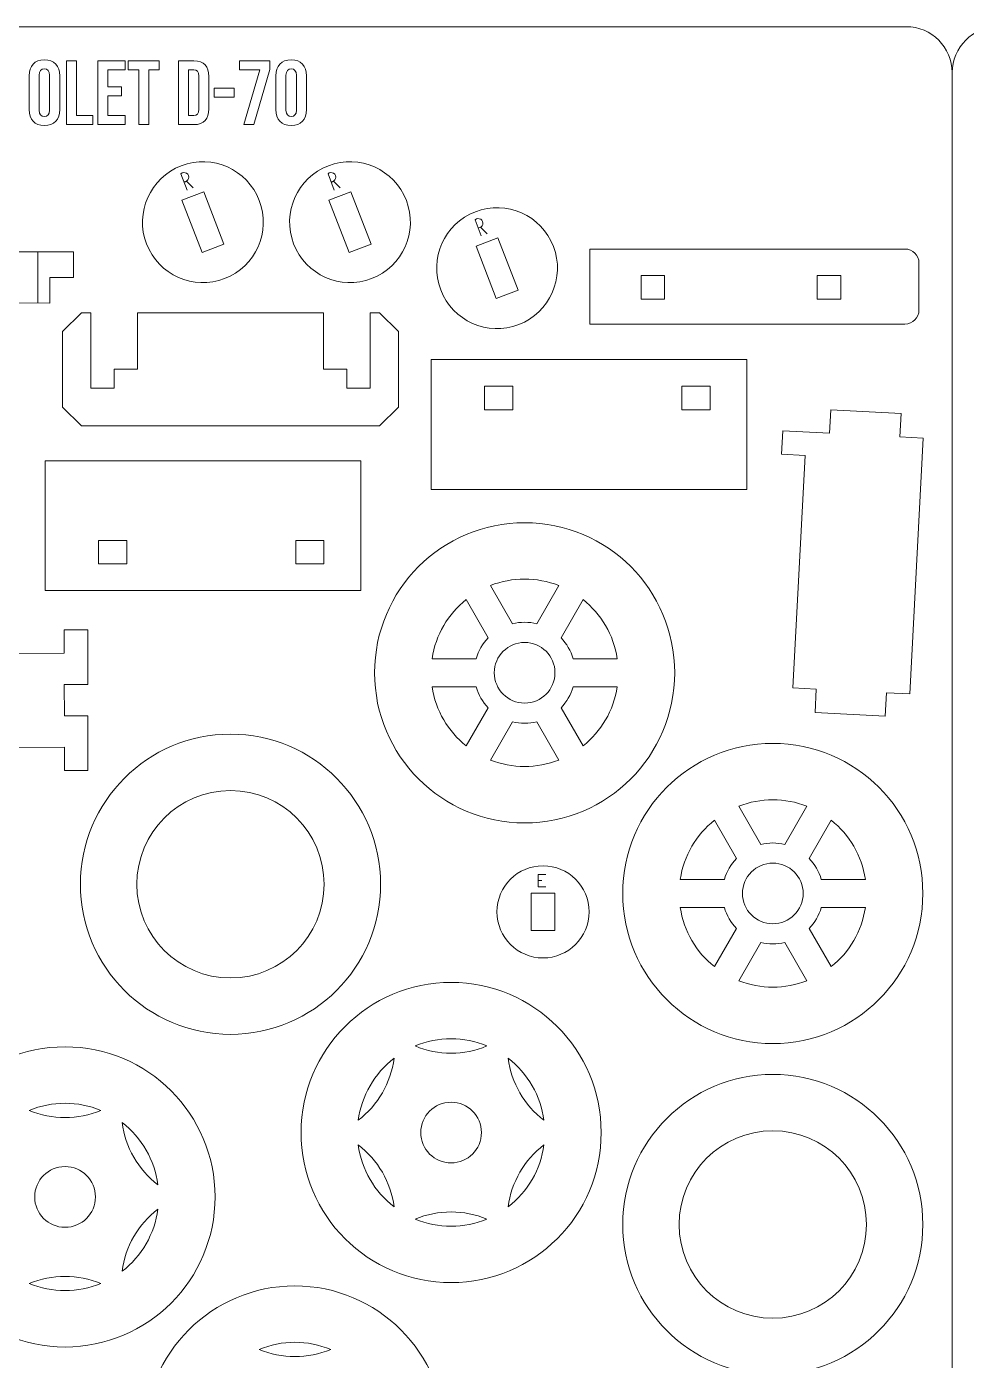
# Model space of a CAD drawing. Header units: centimetres. Extents: x -27.7 to 62.5, y 17.3 to 46.3.
# Drawn here: x -18.77 to -8.55, y 31.8 to 46.3 of the extents above; entities that cross this region are included whole.
import ezdxf

# ---------------------------------------------------------------- set-up
doc = ezdxf.new("R2010")
doc.units = ezdxf.units.CM
doc.header["$MEASUREMENT"] = 0
doc.layers.add('Camada 1', color=7, linetype='Continuous')

msp = doc.modelspace()

# ---------------------------------------------------------------- linework, layer by layer
at = {"layer": 'Camada 1', "color": 6, "lineweight": 20}
for points in [[(-27.20292, 46.30494), (-27.20292, 46.30494), (-9.20292, 46.30494), (-9.20292, 46.30494), (-9.20292, 46.30494), (-8.92792, 46.30494), (-8.70292, 46.07994), (-8.70292, 45.80494), (-8.70292, 45.80494), (-8.70292, 45.80494), (-8.70292, 17.80494), (-8.70292, 17.80494), (-8.70292, 17.80494), (-8.70292, 17.52994), (-8.92792, 17.30494), (-9.20292, 17.30494), (-9.20292, 17.30494), (-9.20292, 17.30494), (-27.20292, 17.30494), (-27.20292, 17.30494), (-27.20292, 17.30494), (-27.47792, 17.30494), (-27.70292, 17.52994), (-27.70292, 17.80494), (-27.70292, 17.80494), (-27.70292, 17.80494), (-27.70292, 45.80494), (-27.70292, 45.80494), (-27.70292, 45.80494), (-27.70292, 46.07994), (-27.47792, 46.30494), (-27.20292, 46.30494)], [(-8.20292, 46.30494), (-8.20292, 46.30494), (9.79708, 46.30494), (9.79708, 46.30494), (9.79708, 46.30494), (10.07208, 46.30494), (10.29708, 46.07994), (10.29708, 45.80494), (10.29708, 45.80494), (10.29708, 45.80494), (10.29708, 17.80494), (10.29708, 17.80494), (10.29708, 17.80494), (10.29708, 17.52994), (10.07208, 17.30494), (9.79708, 17.30494), (9.79708, 17.30494), (9.79708, 17.30494), (-8.20292, 17.30494), (-8.20292, 17.30494), (-8.20292, 17.30494), (-8.47792, 17.30494), (-8.70292, 17.52994), (-8.70292, 17.80494), (-8.70292, 17.80494), (-8.70292, 17.80494), (-8.70292, 45.80494), (-8.70292, 45.80494), (-8.70292, 45.80494), (-8.70292, 46.07994), (-8.47792, 46.30494), (-8.20292, 46.30494)]]:
    msp.add_open_spline(points, degree=3, knots=[0, 0, 0, 0, 0.11111111, 0.11111111, 0.11111111, 0.11111111, 0.22222222, 0.22222222, 0.22222222, 0.22222222, 0.33333333, 0.33333333, 0.33333333, 0.33333333, 0.44444444, 0.44444444, 0.44444444, 0.44444444, 0.55555556, 0.55555556, 0.55555556, 0.55555556, 0.66666667, 0.66666667, 0.66666667, 0.66666667, 0.77777778, 0.77777778, 0.77777778, 0.77777778, 1, 1, 1, 1], dxfattribs=at)
at = {"layer": 'Camada 1', "color": 5, "lineweight": 9}
for points, knots in [([(-18.57826, 45.23003), (-18.47116, 45.23003), (-18.41266, 45.2935), (-18.41266, 45.40456), (-18.41266, 45.40456), (-18.41266, 45.40456), (-18.41266, 45.76948), (-18.41266, 45.76948), (-18.41266, 45.76948), (-18.41266, 45.88054), (-18.47116, 45.944), (-18.57826, 45.944), (-18.57826, 45.944), (-18.68535, 45.944), (-18.74386, 45.88054), (-18.74386, 45.76948), (-18.74386, 45.76948), (-18.74386, 45.76948), (-18.74386, 45.40456), (-18.74386, 45.40456), (-18.74386, 45.40456), (-18.74386, 45.2935), (-18.68535, 45.23003), (-18.57826, 45.23003)], [0, 0, 0, 0, 0.14285714, 0.14285714, 0.14285714, 0.14285714, 0.28571429, 0.28571429, 0.28571429, 0.28571429, 0.42857143, 0.42857143, 0.42857143, 0.42857143, 0.57142857, 0.57142857, 0.57142857, 0.57142857, 0.71428571, 0.71428571, 0.71428571, 0.71428571, 1, 1, 1, 1]), ([(-18.57826, 45.3292), (-18.61296, 45.3292), (-18.63478, 45.34804), (-18.63478, 45.39762), (-18.63478, 45.39762), (-18.63478, 45.39762), (-18.63478, 45.77642), (-18.63478, 45.77642), (-18.63478, 45.77642), (-18.63478, 45.826), (-18.61296, 45.84484), (-18.57826, 45.84484), (-18.57826, 45.84484), (-18.54355, 45.84484), (-18.52173, 45.826), (-18.52173, 45.77642), (-18.52173, 45.77642), (-18.52173, 45.77642), (-18.52173, 45.39762), (-18.52173, 45.39762), (-18.52173, 45.39762), (-18.52173, 45.34804), (-18.54355, 45.3292), (-18.57826, 45.3292)], [0, 0, 0, 0, 0.14285714, 0.14285714, 0.14285714, 0.14285714, 0.28571429, 0.28571429, 0.28571429, 0.28571429, 0.42857143, 0.42857143, 0.42857143, 0.42857143, 0.57142857, 0.57142857, 0.57142857, 0.57142857, 0.71428571, 0.71428571, 0.71428571, 0.71428571, 1, 1, 1, 1]), ([(-18.33927, 45.23995), (-18.33927, 45.23995), (-18.05071, 45.23995), (-18.05071, 45.23995), (-18.05071, 45.23995), (-18.05071, 45.23995), (-18.05071, 45.33911), (-18.05071, 45.33911), (-18.05071, 45.33911), (-18.05071, 45.33911), (-18.2302, 45.33911), (-18.2302, 45.33911), (-18.2302, 45.33911), (-18.2302, 45.33911), (-18.2302, 45.93408), (-18.2302, 45.93408), (-18.2302, 45.93408), (-18.2302, 45.93408), (-18.33927, 45.93408), (-18.33927, 45.93408), (-18.33927, 45.93408), (-18.33927, 45.93408), (-18.33927, 45.23995), (-18.33927, 45.23995)], [0, 0, 0, 0, 0.14285714, 0.14285714, 0.14285714, 0.14285714, 0.28571429, 0.28571429, 0.28571429, 0.28571429, 0.42857143, 0.42857143, 0.42857143, 0.42857143, 0.57142857, 0.57142857, 0.57142857, 0.57142857, 0.71428571, 0.71428571, 0.71428571, 0.71428571, 1, 1, 1, 1]), ([(-17.99815, 45.23995), (-17.99815, 45.23995), (-17.70067, 45.23995), (-17.70067, 45.23995), (-17.70067, 45.23995), (-17.70067, 45.23995), (-17.70067, 45.33911), (-17.70067, 45.33911), (-17.70067, 45.33911), (-17.70067, 45.33911), (-17.88908, 45.33911), (-17.88908, 45.33911), (-17.88908, 45.33911), (-17.88908, 45.33911), (-17.88908, 45.55231), (-17.88908, 45.55231), (-17.88908, 45.55231), (-17.88908, 45.55231), (-17.73934, 45.55231), (-17.73934, 45.55231), (-17.73934, 45.55231), (-17.73934, 45.55231), (-17.73934, 45.65147), (-17.73934, 45.65147), (-17.73934, 45.65147), (-17.73934, 45.65147), (-17.88908, 45.65147), (-17.88908, 45.65147), (-17.88908, 45.65147), (-17.88908, 45.65147), (-17.88908, 45.83492), (-17.88908, 45.83492), (-17.88908, 45.83492), (-17.88908, 45.83492), (-17.70067, 45.83492), (-17.70067, 45.83492), (-17.70067, 45.83492), (-17.70067, 45.83492), (-17.70067, 45.93408), (-17.70067, 45.93408), (-17.70067, 45.93408), (-17.70067, 45.93408), (-17.99815, 45.93408), (-17.99815, 45.93408), (-17.99815, 45.93408), (-17.99815, 45.93408), (-17.99815, 45.23995), (-17.99815, 45.23995)], [0, 0, 0, 0, 0.07692308, 0.07692308, 0.07692308, 0.07692308, 0.15384615, 0.15384615, 0.15384615, 0.15384615, 0.23076923, 0.23076923, 0.23076923, 0.23076923, 0.30769231, 0.30769231, 0.30769231, 0.30769231, 0.38461538, 0.38461538, 0.38461538, 0.38461538, 0.46153846, 0.46153846, 0.46153846, 0.46153846, 0.53846154, 0.53846154, 0.53846154, 0.53846154, 0.61538462, 0.61538462, 0.61538462, 0.61538462, 0.69230769, 0.69230769, 0.69230769, 0.69230769, 0.76923077, 0.76923077, 0.76923077, 0.76923077, 0.84615385, 0.84615385, 0.84615385, 0.84615385, 1, 1, 1, 1]), ([(-17.55291, 45.23995), (-17.55291, 45.23995), (-17.44384, 45.23995), (-17.44384, 45.23995), (-17.44384, 45.23995), (-17.44384, 45.23995), (-17.44384, 45.83492), (-17.44384, 45.83492), (-17.44384, 45.83492), (-17.44384, 45.83492), (-17.3298, 45.83492), (-17.3298, 45.83492), (-17.3298, 45.83492), (-17.3298, 45.83492), (-17.3298, 45.93408), (-17.3298, 45.93408), (-17.3298, 45.93408), (-17.3298, 45.93408), (-17.66695, 45.93408), (-17.66695, 45.93408), (-17.66695, 45.93408), (-17.66695, 45.93408), (-17.66695, 45.83492), (-17.66695, 45.83492), (-17.66695, 45.83492), (-17.66695, 45.83492), (-17.55291, 45.83492), (-17.55291, 45.83492), (-17.55291, 45.83492), (-17.55291, 45.83492), (-17.55291, 45.23995), (-17.55291, 45.23995)], [0, 0, 0, 0, 0.11111111, 0.11111111, 0.11111111, 0.11111111, 0.22222222, 0.22222222, 0.22222222, 0.22222222, 0.33333333, 0.33333333, 0.33333333, 0.33333333, 0.44444444, 0.44444444, 0.44444444, 0.44444444, 0.55555556, 0.55555556, 0.55555556, 0.55555556, 0.66666667, 0.66666667, 0.66666667, 0.66666667, 0.77777778, 0.77777778, 0.77777778, 0.77777778, 1, 1, 1, 1]), ([(-17.11858, 45.23995), (-17.11858, 45.23995), (-16.95199, 45.23995), (-16.95199, 45.23995), (-16.95199, 45.23995), (-16.84291, 45.23995), (-16.78937, 45.30044), (-16.78937, 45.4115), (-16.78937, 45.4115), (-16.78937, 45.4115), (-16.78937, 45.76253), (-16.78937, 45.76253), (-16.78937, 45.76253), (-16.78937, 45.8736), (-16.84291, 45.93408), (-16.95199, 45.93408), (-16.95199, 45.93408), (-16.95199, 45.93408), (-17.11858, 45.93408), (-17.11858, 45.93408), (-17.11858, 45.93408), (-17.11858, 45.93408), (-17.11858, 45.23995), (-17.11858, 45.23995)], [0, 0, 0, 0, 0.14285714, 0.14285714, 0.14285714, 0.14285714, 0.28571429, 0.28571429, 0.28571429, 0.28571429, 0.42857143, 0.42857143, 0.42857143, 0.42857143, 0.57142857, 0.57142857, 0.57142857, 0.57142857, 0.71428571, 0.71428571, 0.71428571, 0.71428571, 1, 1, 1, 1]), ([(-17.00951, 45.33911), (-17.00951, 45.33911), (-17.00951, 45.83492), (-17.00951, 45.83492), (-17.00951, 45.83492), (-17.00951, 45.83492), (-16.95397, 45.83492), (-16.95397, 45.83492), (-16.95397, 45.83492), (-16.91927, 45.83492), (-16.89844, 45.81707), (-16.89844, 45.76749), (-16.89844, 45.76749), (-16.89844, 45.76749), (-16.89844, 45.40654), (-16.89844, 45.40654), (-16.89844, 45.40654), (-16.89844, 45.35696), (-16.91927, 45.33911), (-16.95397, 45.33911), (-16.95397, 45.33911), (-16.95397, 45.33911), (-17.00951, 45.33911), (-17.00951, 45.33911)], [0, 0, 0, 0, 0.14285714, 0.14285714, 0.14285714, 0.14285714, 0.28571429, 0.28571429, 0.28571429, 0.28571429, 0.42857143, 0.42857143, 0.42857143, 0.42857143, 0.57142857, 0.57142857, 0.57142857, 0.57142857, 0.71428571, 0.71428571, 0.71428571, 0.71428571, 1, 1, 1, 1]), ([(-16.40957, 45.23995), (-16.40957, 45.23995), (-16.29851, 45.23995), (-16.29851, 45.23995), (-16.29851, 45.23995), (-16.29851, 45.23995), (-16.12795, 45.83889), (-16.12795, 45.83889), (-16.12795, 45.83889), (-16.12795, 45.83889), (-16.12795, 45.93408), (-16.12795, 45.93408), (-16.12795, 45.93408), (-16.12795, 45.93408), (-16.45518, 45.93408), (-16.45518, 45.93408), (-16.45518, 45.93408), (-16.45518, 45.93408), (-16.45518, 45.83492), (-16.45518, 45.83492), (-16.45518, 45.83492), (-16.45518, 45.83492), (-16.23505, 45.83492), (-16.23505, 45.83492), (-16.23505, 45.83492), (-16.23505, 45.83492), (-16.40957, 45.23995), (-16.40957, 45.23995)], [0, 0, 0, 0, 0.125, 0.125, 0.125, 0.125, 0.25, 0.25, 0.25, 0.25, 0.375, 0.375, 0.375, 0.375, 0.5, 0.5, 0.5, 0.5, 0.625, 0.625, 0.625, 0.625, 0.75, 0.75, 0.75, 0.75, 1, 1, 1, 1]), ([(-15.89393, 45.23003), (-15.78683, 45.23003), (-15.72833, 45.2935), (-15.72833, 45.40456), (-15.72833, 45.40456), (-15.72833, 45.40456), (-15.72833, 45.76948), (-15.72833, 45.76948), (-15.72833, 45.76948), (-15.72833, 45.88054), (-15.78683, 45.944), (-15.89393, 45.944), (-15.89393, 45.944), (-16.00102, 45.944), (-16.05953, 45.88054), (-16.05953, 45.76948), (-16.05953, 45.76948), (-16.05953, 45.76948), (-16.05953, 45.40456), (-16.05953, 45.40456), (-16.05953, 45.40456), (-16.05953, 45.2935), (-16.00102, 45.23003), (-15.89393, 45.23003)], [0, 0, 0, 0, 0.14285714, 0.14285714, 0.14285714, 0.14285714, 0.28571429, 0.28571429, 0.28571429, 0.28571429, 0.42857143, 0.42857143, 0.42857143, 0.42857143, 0.57142857, 0.57142857, 0.57142857, 0.57142857, 0.71428571, 0.71428571, 0.71428571, 0.71428571, 1, 1, 1, 1]), ([(-15.89393, 45.3292), (-15.92863, 45.3292), (-15.95045, 45.34804), (-15.95045, 45.39762), (-15.95045, 45.39762), (-15.95045, 45.39762), (-15.95045, 45.77642), (-15.95045, 45.77642), (-15.95045, 45.77642), (-15.95045, 45.826), (-15.92863, 45.84484), (-15.89393, 45.84484), (-15.89393, 45.84484), (-15.85922, 45.84484), (-15.8374, 45.826), (-15.8374, 45.77642), (-15.8374, 45.77642), (-15.8374, 45.77642), (-15.8374, 45.39762), (-15.8374, 45.39762), (-15.8374, 45.39762), (-15.8374, 45.34804), (-15.85922, 45.3292), (-15.89393, 45.3292)], [0, 0, 0, 0, 0.14285714, 0.14285714, 0.14285714, 0.14285714, 0.28571429, 0.28571429, 0.28571429, 0.28571429, 0.42857143, 0.42857143, 0.42857143, 0.42857143, 0.57142857, 0.57142857, 0.57142857, 0.57142857, 0.71428571, 0.71428571, 0.71428571, 0.71428571, 1, 1, 1, 1]), ([(-16.73185, 45.53744), (-16.73185, 45.53744), (-16.51369, 45.53744), (-16.51369, 45.53744), (-16.51369, 45.53744), (-16.51369, 45.53744), (-16.51369, 45.6366), (-16.51369, 45.6366), (-16.51369, 45.6366), (-16.51369, 45.6366), (-16.73185, 45.6366), (-16.73185, 45.6366), (-16.73185, 45.6366), (-16.73185, 45.6366), (-16.73185, 45.53744), (-16.73185, 45.53744)], [0, 0, 0, 0, 0.2, 0.2, 0.2, 0.2, 0.4, 0.4, 0.4, 0.4, 0.6, 0.6, 0.6, 0.6, 1, 1, 1, 1]), ([(-17.02541, 44.52875), (-17.02541, 44.52875), (-17.09297, 44.70475), (-17.09297, 44.70475), (-17.09297, 44.70475), (-17.07622, 44.72001), (-17.05138, 44.72228), (-17.03215, 44.71033), (-17.03215, 44.71033), (-17.01293, 44.69835), (-17.00398, 44.67506), (-17.01026, 44.6533), (-17.01026, 44.6533), (-17.01655, 44.63154), (-17.03653, 44.61661), (-17.05919, 44.61675)], [0, 0, 0, 0, 0.2, 0.2, 0.2, 0.2, 0.4, 0.4, 0.4, 0.4, 0.6, 0.6, 0.6, 0.6, 1, 1, 1, 1]), ([(-15.4254, 44.52874), (-15.4254, 44.52874), (-15.49296, 44.70474), (-15.49296, 44.70474), (-15.49296, 44.70474), (-15.47622, 44.72), (-15.45138, 44.72227), (-15.43215, 44.71032), (-15.43215, 44.71032), (-15.41292, 44.69834), (-15.40398, 44.67505), (-15.41025, 44.6533), (-15.41025, 44.6533), (-15.41655, 44.63153), (-15.43653, 44.6166), (-15.45919, 44.61674)], [0, 0, 0, 0, 0.2, 0.2, 0.2, 0.2, 0.4, 0.4, 0.4, 0.4, 0.6, 0.6, 0.6, 0.6, 1, 1, 1, 1]), ([(-13.82541, 44.02875), (-13.82541, 44.02875), (-13.89297, 44.20475), (-13.89297, 44.20475), (-13.89297, 44.20475), (-13.87622, 44.22001), (-13.85138, 44.22228), (-13.83215, 44.21033), (-13.83215, 44.21033), (-13.81293, 44.19835), (-13.80398, 44.17506), (-13.81026, 44.1533), (-13.81026, 44.1533), (-13.81655, 44.13154), (-13.83653, 44.11661), (-13.85919, 44.11675)], [0, 0, 0, 0, 0.2, 0.2, 0.2, 0.2, 0.4, 0.4, 0.4, 0.4, 0.6, 0.6, 0.6, 0.6, 1, 1, 1, 1]), ([(-13.12401, 36.95122), (-13.12401, 36.95122), (-13.20669, 36.95122), (-13.20669, 36.95122), (-13.20669, 36.95122), (-13.20669, 36.95122), (-13.20669, 37.08517), (-13.20669, 37.08517), (-13.20669, 37.08517), (-13.20669, 37.08517), (-13.12401, 37.08517), (-13.12401, 37.08517)], [0, 0, 0, 0, 0.25, 0.25, 0.25, 0.25, 0.5, 0.5, 0.5, 0.5, 1, 1, 1, 1])]:
    msp.add_open_spline(points, degree=3, knots=knots, dxfattribs=at)
at = {"layer": 'Camada 1', "color": 250, "lineweight": 9}
for points, knots in [([(-17.08962, 44.79229), (-16.75089, 44.92231), (-16.37089, 44.75313), (-16.24087, 44.41441), (-16.24087, 44.41441), (-16.11083, 44.07569), (-16.28001, 43.69569), (-16.61873, 43.56567), (-16.61873, 43.56567), (-16.95745, 43.43563), (-17.33746, 43.60481), (-17.46749, 43.94354), (-17.46749, 43.94354), (-17.59751, 44.28225), (-17.42833, 44.66226), (-17.08962, 44.79229)], [0, 0, 0, 0, 0.2, 0.2, 0.2, 0.2, 0.4, 0.4, 0.4, 0.4, 0.6, 0.6, 0.6, 0.6, 1, 1, 1, 1]), ([(-15.48962, 44.79228), (-15.15089, 44.9223), (-14.77088, 44.75312), (-14.64086, 44.4144), (-14.64086, 44.4144), (-14.51083, 44.07568), (-14.68001, 43.69568), (-15.01873, 43.56566), (-15.01873, 43.56566), (-15.35745, 43.43562), (-15.73746, 43.6048), (-15.86748, 43.94353), (-15.86748, 43.94353), (-15.99751, 44.28224), (-15.82833, 44.66225), (-15.48962, 44.79228)], [0, 0, 0, 0, 0.2, 0.2, 0.2, 0.2, 0.4, 0.4, 0.4, 0.4, 0.6, 0.6, 0.6, 0.6, 1, 1, 1, 1]), ([(-13.88962, 44.29229), (-13.55089, 44.42231), (-13.17089, 44.25313), (-13.04087, 43.91441), (-13.04087, 43.91441), (-12.91083, 43.57569), (-13.08001, 43.19569), (-13.41873, 43.06567), (-13.41873, 43.06567), (-13.75745, 42.93563), (-14.13746, 43.10481), (-14.26749, 43.44354), (-14.26749, 43.44354), (-14.39751, 43.78225), (-14.22833, 44.16226), (-13.88962, 44.29229)], [0, 0, 0, 0, 0.2, 0.2, 0.2, 0.2, 0.4, 0.4, 0.4, 0.4, 0.6, 0.6, 0.6, 0.6, 1, 1, 1, 1]), ([(-12.64422, 43.07094), (-12.64422, 43.07094), (-9.21714, 43.07094), (-9.21714, 43.07094), (-9.21714, 43.07094), (-9.13297, 43.07094), (-9.06412, 43.13979), (-9.06412, 43.22395), (-9.06412, 43.22395), (-9.06412, 43.22395), (-9.06412, 43.73399), (-9.06412, 43.73399), (-9.06412, 43.73399), (-9.06412, 43.81815), (-9.13297, 43.887), (-9.21714, 43.887), (-9.21714, 43.887), (-9.21714, 43.887), (-12.64422, 43.887), (-12.64422, 43.887), (-12.64422, 43.887), (-12.64422, 43.887), (-12.64422, 43.07094), (-12.64422, 43.07094)], [0, 0, 0, 0, 0.14285714, 0.14285714, 0.14285714, 0.14285714, 0.28571429, 0.28571429, 0.28571429, 0.28571429, 0.42857143, 0.42857143, 0.42857143, 0.42857143, 0.57142857, 0.57142857, 0.57142857, 0.57142857, 0.71428571, 0.71428571, 0.71428571, 0.71428571, 1, 1, 1, 1]), ([(-13.15417, 37.18017), (-12.87736, 37.18017), (-12.65297, 36.95578), (-12.65297, 36.67898), (-12.65297, 36.67898), (-12.65297, 36.40217), (-12.87736, 36.17778), (-13.15417, 36.17778), (-13.15417, 36.17778), (-13.43098, 36.17778), (-13.65537, 36.40217), (-13.65537, 36.67898), (-13.65537, 36.67898), (-13.65537, 36.95578), (-13.43098, 37.18017), (-13.15417, 37.18017)], [0, 0, 0, 0, 0.2, 0.2, 0.2, 0.2, 0.4, 0.4, 0.4, 0.4, 0.6, 0.6, 0.6, 0.6, 1, 1, 1, 1])]:
    msp.add_open_spline(points, degree=3, knots=knots, dxfattribs=at)
at = {"layer": 'Camada 1', "color": 5, "lineweight": 9}
for points in [[(-16.96096, 44.55349), (-16.96096, 44.55349), (-17.03358, 44.62352), (-17.03358, 44.62352)], [(-15.36096, 44.55348), (-15.36096, 44.55348), (-15.43358, 44.62351), (-15.43358, 44.62351)], [(-13.76096, 44.05349), (-13.76096, 44.05349), (-13.83358, 44.12352), (-13.83358, 44.12352)], [(-18.64994, 43.30018), (-18.64994, 43.30018), (-18.64994, 43.85821), (-18.64994, 43.85821)], [(-13.20669, 37.01819), (-13.20669, 37.01819), (-13.16535, 37.01819), (-13.16535, 37.01819)]]:
    msp.add_open_spline(points, degree=3, dxfattribs=at)
at = {"layer": 'Camada 1', "color": 114, "lineweight": 9}
for points, knots in [([(-17.08283, 44.41892), (-17.08283, 44.41892), (-16.84481, 44.51029), (-16.84481, 44.51029), (-16.84481, 44.51029), (-16.84481, 44.51029), (-16.62551, 43.93904), (-16.62551, 43.93904), (-16.62551, 43.93904), (-16.62551, 43.93904), (-16.86354, 43.84766), (-16.86354, 43.84766), (-16.86354, 43.84766), (-16.86354, 43.84766), (-17.08283, 44.41892), (-17.08283, 44.41892)], [0, 0, 0, 0, 0.2, 0.2, 0.2, 0.2, 0.4, 0.4, 0.4, 0.4, 0.6, 0.6, 0.6, 0.6, 1, 1, 1, 1]), ([(-15.48283, 44.41891), (-15.48283, 44.41891), (-15.24481, 44.51028), (-15.24481, 44.51028), (-15.24481, 44.51028), (-15.24481, 44.51028), (-15.02551, 43.93903), (-15.02551, 43.93903), (-15.02551, 43.93903), (-15.02551, 43.93903), (-15.26353, 43.84765), (-15.26353, 43.84765), (-15.26353, 43.84765), (-15.26353, 43.84765), (-15.48283, 44.41891), (-15.48283, 44.41891)], [0, 0, 0, 0, 0.2, 0.2, 0.2, 0.2, 0.4, 0.4, 0.4, 0.4, 0.6, 0.6, 0.6, 0.6, 1, 1, 1, 1]), ([(-13.88283, 43.91892), (-13.88283, 43.91892), (-13.64481, 44.01029), (-13.64481, 44.01029), (-13.64481, 44.01029), (-13.64481, 44.01029), (-13.42551, 43.43904), (-13.42551, 43.43904), (-13.42551, 43.43904), (-13.42551, 43.43904), (-13.66354, 43.34766), (-13.66354, 43.34766), (-13.66354, 43.34766), (-13.66354, 43.34766), (-13.88283, 43.91892), (-13.88283, 43.91892)], [0, 0, 0, 0, 0.2, 0.2, 0.2, 0.2, 0.4, 0.4, 0.4, 0.4, 0.6, 0.6, 0.6, 0.6, 1, 1, 1, 1]), ([(-13.35417, 39.82783), (-13.30899, 39.82783), (-13.26511, 39.82232), (-13.2231, 39.81204), (-13.2231, 39.81204), (-13.2231, 39.81204), (-12.98293, 40.22803), (-12.98293, 40.22803), (-12.98293, 40.22803), (-13.22067, 40.3211), (-13.48768, 40.32114), (-13.72541, 40.22803), (-13.72541, 40.22803), (-13.72541, 40.22803), (-13.48524, 39.81204), (-13.48524, 39.81204), (-13.48524, 39.81204), (-13.44323, 39.82232), (-13.39935, 39.82783), (-13.35417, 39.82783)], [0, 0, 0, 0, 0.16666667, 0.16666667, 0.16666667, 0.16666667, 0.33333333, 0.33333333, 0.33333333, 0.33333333, 0.5, 0.5, 0.5, 0.5, 0.66666667, 0.66666667, 0.66666667, 0.66666667, 1, 1, 1, 1]), ([(-13.88137, 39.43201), (-13.85638, 39.51831), (-13.81078, 39.59584), (-13.75023, 39.65893), (-13.75023, 39.65893), (-13.75023, 39.65893), (-13.9903, 40.07476), (-13.9903, 40.07476), (-13.9903, 40.07476), (-14.18587, 39.91821), (-14.32252, 39.69112), (-14.36155, 39.43201), (-14.36155, 39.43201), (-14.36155, 39.43201), (-13.88137, 39.43201), (-13.88137, 39.43201)], [0, 0, 0, 0, 0.2, 0.2, 0.2, 0.2, 0.4, 0.4, 0.4, 0.4, 0.6, 0.6, 0.6, 0.6, 1, 1, 1, 1]), ([(-12.95811, 39.65893), (-12.89756, 39.59585), (-12.85196, 39.51831), (-12.82696, 39.43201), (-12.82696, 39.43201), (-12.82696, 39.43201), (-12.34677, 39.43201), (-12.34677, 39.43201), (-12.34677, 39.43201), (-12.38581, 39.69112), (-12.52245, 39.91824), (-12.71803, 40.07476), (-12.71803, 40.07476), (-12.71803, 40.07476), (-12.95811, 39.65893), (-12.95811, 39.65893)], [0, 0, 0, 0, 0.2, 0.2, 0.2, 0.2, 0.4, 0.4, 0.4, 0.4, 0.6, 0.6, 0.6, 0.6, 1, 1, 1, 1]), ([(-13.35417, 39.60911), (-13.17184, 39.60911), (-13.02404, 39.46131), (-13.02404, 39.27898), (-13.02404, 39.27898), (-13.02404, 39.09665), (-13.17184, 38.94886), (-13.35417, 38.94886), (-13.35417, 38.94886), (-13.5365, 38.94886), (-13.6843, 39.09665), (-13.6843, 39.27898), (-13.6843, 39.27898), (-13.6843, 39.46131), (-13.5365, 39.60911), (-13.35417, 39.60911)], [0, 0, 0, 0, 0.2, 0.2, 0.2, 0.2, 0.4, 0.4, 0.4, 0.4, 0.6, 0.6, 0.6, 0.6, 1, 1, 1, 1]), ([(-13.75023, 38.89903), (-13.81078, 38.96213), (-13.85638, 39.03966), (-13.88137, 39.12596), (-13.88137, 39.12596), (-13.88137, 39.12596), (-14.36155, 39.12596), (-14.36155, 39.12596), (-14.36155, 39.12596), (-14.32251, 38.86686), (-14.18588, 38.63974), (-13.9903, 38.48321), (-13.9903, 38.48321), (-13.9903, 38.48321), (-13.75023, 38.89903), (-13.75023, 38.89903)], [0, 0, 0, 0, 0.2, 0.2, 0.2, 0.2, 0.4, 0.4, 0.4, 0.4, 0.6, 0.6, 0.6, 0.6, 1, 1, 1, 1]), ([(-12.82696, 39.12596), (-12.85196, 39.03966), (-12.89757, 38.96213), (-12.95811, 38.89903), (-12.95811, 38.89903), (-12.95811, 38.89903), (-12.71803, 38.48319), (-12.71803, 38.48319), (-12.71803, 38.48319), (-12.52245, 38.63974), (-12.3858, 38.86685), (-12.34677, 39.12596), (-12.34677, 39.12596), (-12.34677, 39.12596), (-12.82696, 39.12596), (-12.82696, 39.12596)], [0, 0, 0, 0, 0.2, 0.2, 0.2, 0.2, 0.4, 0.4, 0.4, 0.4, 0.6, 0.6, 0.6, 0.6, 1, 1, 1, 1]), ([(-13.2231, 38.74592), (-13.30908, 38.72487), (-13.39926, 38.72487), (-13.48524, 38.74592), (-13.48524, 38.74592), (-13.48524, 38.74592), (-13.72541, 38.32993), (-13.72541, 38.32993), (-13.72541, 38.32993), (-13.48765, 38.23684), (-13.2207, 38.23685), (-12.98293, 38.32993), (-12.98293, 38.32993), (-12.98293, 38.32993), (-13.2231, 38.74592), (-13.2231, 38.74592)], [0, 0, 0, 0, 0.2, 0.2, 0.2, 0.2, 0.4, 0.4, 0.4, 0.4, 0.6, 0.6, 0.6, 0.6, 1, 1, 1, 1]), ([(-16.55416, 37.99782), (-15.99148, 37.99782), (-15.53533, 37.54167), (-15.53533, 36.97898), (-15.53533, 36.97898), (-15.53533, 36.41631), (-15.99148, 35.96016), (-16.55416, 35.96016), (-16.55416, 35.96016), (-17.11684, 35.96016), (-17.57299, 36.41631), (-17.57299, 36.97898), (-17.57299, 36.97898), (-17.57299, 37.54167), (-17.11684, 37.99782), (-16.55416, 37.99782)], [0, 0, 0, 0, 0.2, 0.2, 0.2, 0.2, 0.4, 0.4, 0.4, 0.4, 0.6, 0.6, 0.6, 0.6, 1, 1, 1, 1]), ([(-10.65417, 37.42783), (-10.60899, 37.42783), (-10.56511, 37.42232), (-10.5231, 37.41204), (-10.5231, 37.41204), (-10.5231, 37.41204), (-10.28293, 37.82803), (-10.28293, 37.82803), (-10.28293, 37.82803), (-10.52067, 37.9211), (-10.78768, 37.92114), (-11.02541, 37.82803), (-11.02541, 37.82803), (-11.02541, 37.82803), (-10.78524, 37.41204), (-10.78524, 37.41204), (-10.78524, 37.41204), (-10.74323, 37.42232), (-10.69935, 37.42783), (-10.65417, 37.42783)], [0, 0, 0, 0, 0.16666667, 0.16666667, 0.16666667, 0.16666667, 0.33333333, 0.33333333, 0.33333333, 0.33333333, 0.5, 0.5, 0.5, 0.5, 0.66666667, 0.66666667, 0.66666667, 0.66666667, 1, 1, 1, 1]), ([(-11.18137, 37.03201), (-11.15638, 37.11831), (-11.11078, 37.19584), (-11.05023, 37.25893), (-11.05023, 37.25893), (-11.05023, 37.25893), (-11.2903, 37.67476), (-11.2903, 37.67476), (-11.2903, 37.67476), (-11.48587, 37.51821), (-11.62252, 37.29112), (-11.66155, 37.03201), (-11.66155, 37.03201), (-11.66155, 37.03201), (-11.18137, 37.03201), (-11.18137, 37.03201)], [0, 0, 0, 0, 0.2, 0.2, 0.2, 0.2, 0.4, 0.4, 0.4, 0.4, 0.6, 0.6, 0.6, 0.6, 1, 1, 1, 1]), ([(-10.25811, 37.25893), (-10.19756, 37.19585), (-10.15196, 37.11831), (-10.12696, 37.03201), (-10.12696, 37.03201), (-10.12696, 37.03201), (-9.64677, 37.03201), (-9.64677, 37.03201), (-9.64677, 37.03201), (-9.68581, 37.29112), (-9.82245, 37.51824), (-10.01803, 37.67476), (-10.01803, 37.67476), (-10.01803, 37.67476), (-10.25811, 37.25893), (-10.25811, 37.25893)], [0, 0, 0, 0, 0.2, 0.2, 0.2, 0.2, 0.4, 0.4, 0.4, 0.4, 0.6, 0.6, 0.6, 0.6, 1, 1, 1, 1]), ([(-10.65417, 37.20911), (-10.47184, 37.20911), (-10.32404, 37.06131), (-10.32404, 36.87898), (-10.32404, 36.87898), (-10.32404, 36.69665), (-10.47184, 36.54886), (-10.65417, 36.54886), (-10.65417, 36.54886), (-10.8365, 36.54886), (-10.9843, 36.69665), (-10.9843, 36.87898), (-10.9843, 36.87898), (-10.9843, 37.06131), (-10.8365, 37.20911), (-10.65417, 37.20911)], [0, 0, 0, 0, 0.2, 0.2, 0.2, 0.2, 0.4, 0.4, 0.4, 0.4, 0.6, 0.6, 0.6, 0.6, 1, 1, 1, 1]), ([(-13.02647, 36.88349), (-13.02647, 36.88349), (-13.02647, 36.47544), (-13.02647, 36.47544), (-13.02647, 36.47544), (-13.02647, 36.47544), (-13.2815, 36.47544), (-13.2815, 36.47544), (-13.2815, 36.47544), (-13.2815, 36.47544), (-13.2815, 36.88349), (-13.2815, 36.88349), (-13.2815, 36.88349), (-13.2815, 36.88349), (-13.02647, 36.88349), (-13.02647, 36.88349)], [0, 0, 0, 0, 0.2, 0.2, 0.2, 0.2, 0.4, 0.4, 0.4, 0.4, 0.6, 0.6, 0.6, 0.6, 1, 1, 1, 1]), ([(-11.05023, 36.49903), (-11.11078, 36.56213), (-11.15638, 36.63966), (-11.18137, 36.72596), (-11.18137, 36.72596), (-11.18137, 36.72596), (-11.66155, 36.72596), (-11.66155, 36.72596), (-11.66155, 36.72596), (-11.62251, 36.46686), (-11.48588, 36.23974), (-11.2903, 36.08321), (-11.2903, 36.08321), (-11.2903, 36.08321), (-11.05023, 36.49903), (-11.05023, 36.49903)], [0, 0, 0, 0, 0.2, 0.2, 0.2, 0.2, 0.4, 0.4, 0.4, 0.4, 0.6, 0.6, 0.6, 0.6, 1, 1, 1, 1]), ([(-10.12696, 36.72596), (-10.15196, 36.63966), (-10.19757, 36.56213), (-10.25811, 36.49903), (-10.25811, 36.49903), (-10.25811, 36.49903), (-10.01803, 36.08319), (-10.01803, 36.08319), (-10.01803, 36.08319), (-9.82245, 36.23974), (-9.6858, 36.46685), (-9.64677, 36.72596), (-9.64677, 36.72596), (-9.64677, 36.72596), (-10.12696, 36.72596), (-10.12696, 36.72596)], [0, 0, 0, 0, 0.2, 0.2, 0.2, 0.2, 0.4, 0.4, 0.4, 0.4, 0.6, 0.6, 0.6, 0.6, 1, 1, 1, 1]), ([(-10.5231, 36.34592), (-10.60908, 36.32487), (-10.69926, 36.32487), (-10.78524, 36.34592), (-10.78524, 36.34592), (-10.78524, 36.34592), (-11.02541, 35.92993), (-11.02541, 35.92993), (-11.02541, 35.92993), (-10.78765, 35.83684), (-10.5207, 35.83685), (-10.28293, 35.92993), (-10.28293, 35.92993), (-10.28293, 35.92993), (-10.5231, 36.34592), (-10.5231, 36.34592)], [0, 0, 0, 0, 0.2, 0.2, 0.2, 0.2, 0.4, 0.4, 0.4, 0.4, 0.6, 0.6, 0.6, 0.6, 1, 1, 1, 1]), ([(-13.76429, 35.22025), (-14.01393, 35.32365), (-14.29443, 35.32365), (-14.54407, 35.22025), (-14.54407, 35.22025), (-14.29443, 35.11686), (-14.01393, 35.11686), (-13.76429, 35.22025)], [0, 0, 0, 0, 0.33333333, 0.33333333, 0.33333333, 0.33333333, 1, 1, 1, 1]), ([(-14.77439, 35.08727), (-14.98876, 34.92278), (-15.12902, 34.67988), (-15.16429, 34.41197), (-15.16429, 34.41197), (-14.94992, 34.57647), (-14.80967, 34.81938), (-14.77439, 35.08727)], [0, 0, 0, 0, 0.33333333, 0.33333333, 0.33333333, 0.33333333, 1, 1, 1, 1]), ([(-13.14406, 34.41196), (-13.17932, 34.67985), (-13.31957, 34.92278), (-13.53394, 35.08727), (-13.53394, 35.08727), (-13.49867, 34.81938), (-13.35842, 34.57647), (-13.14406, 34.41196)], [0, 0, 0, 0, 0.33333333, 0.33333333, 0.33333333, 0.33333333, 1, 1, 1, 1]), ([(-17.96429, 34.52025), (-18.21393, 34.62365), (-18.49443, 34.62365), (-18.74407, 34.52025), (-18.74407, 34.52025), (-18.49443, 34.41686), (-18.21393, 34.41686), (-17.96429, 34.52025)], [0, 0, 0, 0, 0.33333333, 0.33333333, 0.33333333, 0.33333333, 1, 1, 1, 1]), ([(-14.15417, 34.60911), (-14.3365, 34.60911), (-14.4843, 34.46131), (-14.4843, 34.27897), (-14.4843, 34.27897), (-14.4843, 34.09665), (-14.3365, 33.94885), (-14.15417, 33.94885), (-14.15417, 33.94885), (-13.97184, 33.94885), (-13.82404, 34.09665), (-13.82404, 34.27897), (-13.82404, 34.27897), (-13.82404, 34.46131), (-13.97184, 34.60911), (-14.15417, 34.60911)], [0, 0, 0, 0, 0.2, 0.2, 0.2, 0.2, 0.4, 0.4, 0.4, 0.4, 0.6, 0.6, 0.6, 0.6, 1, 1, 1, 1]), ([(-17.34406, 33.71196), (-17.37932, 33.97985), (-17.51957, 34.22278), (-17.73394, 34.38727), (-17.73394, 34.38727), (-17.69867, 34.11938), (-17.55842, 33.87647), (-17.34406, 33.71196)], [0, 0, 0, 0, 0.33333333, 0.33333333, 0.33333333, 0.33333333, 1, 1, 1, 1]), ([(-10.65416, 34.29782), (-10.09148, 34.29782), (-9.63533, 33.84167), (-9.63533, 33.27898), (-9.63533, 33.27898), (-9.63533, 32.71631), (-10.09148, 32.26016), (-10.65416, 32.26016), (-10.65416, 32.26016), (-11.21684, 32.26016), (-11.67299, 32.71631), (-11.67299, 33.27898), (-11.67299, 33.27898), (-11.67299, 33.84167), (-11.21684, 34.29782), (-10.65416, 34.29782)], [0, 0, 0, 0, 0.2, 0.2, 0.2, 0.2, 0.4, 0.4, 0.4, 0.4, 0.6, 0.6, 0.6, 0.6, 1, 1, 1, 1]), ([(-15.16428, 34.14599), (-15.12902, 33.8781), (-14.98878, 33.63517), (-14.77441, 33.47069), (-14.77441, 33.47069), (-14.80968, 33.73857), (-14.94993, 33.9815), (-15.16428, 34.14599)], [0, 0, 0, 0, 0.33333333, 0.33333333, 0.33333333, 0.33333333, 1, 1, 1, 1]), ([(-13.53395, 33.47069), (-13.31957, 33.63517), (-13.17932, 33.87809), (-13.14405, 34.14598), (-13.14405, 34.14598), (-13.35841, 33.9815), (-13.49866, 33.73857), (-13.53395, 33.47069)], [0, 0, 0, 0, 0.33333333, 0.33333333, 0.33333333, 0.33333333, 1, 1, 1, 1]), ([(-18.35417, 33.90911), (-18.5365, 33.90911), (-18.6843, 33.76131), (-18.6843, 33.57897), (-18.6843, 33.57897), (-18.6843, 33.39665), (-18.5365, 33.24885), (-18.35417, 33.24885), (-18.35417, 33.24885), (-18.17184, 33.24885), (-18.02404, 33.39665), (-18.02404, 33.57897), (-18.02404, 33.57897), (-18.02404, 33.76131), (-18.17184, 33.90911), (-18.35417, 33.90911)], [0, 0, 0, 0, 0.2, 0.2, 0.2, 0.2, 0.4, 0.4, 0.4, 0.4, 0.6, 0.6, 0.6, 0.6, 1, 1, 1, 1]), ([(-17.73395, 32.77069), (-17.51957, 32.93517), (-17.37932, 33.17809), (-17.34405, 33.44598), (-17.34405, 33.44598), (-17.55841, 33.2815), (-17.69866, 33.03857), (-17.73395, 32.77069)], [0, 0, 0, 0, 0.33333333, 0.33333333, 0.33333333, 0.33333333, 1, 1, 1, 1]), ([(-14.54406, 33.3377), (-14.29443, 33.23429), (-14.01392, 33.23428), (-13.76429, 33.33769), (-13.76429, 33.33769), (-14.01392, 33.44109), (-14.29442, 33.44109), (-14.54406, 33.3377)], [0, 0, 0, 0, 0.33333333, 0.33333333, 0.33333333, 0.33333333, 1, 1, 1, 1]), ([(-18.74406, 32.6377), (-18.49443, 32.53429), (-18.21392, 32.53428), (-17.96429, 32.63769), (-17.96429, 32.63769), (-18.21392, 32.74109), (-18.49442, 32.74109), (-18.74406, 32.6377)], [0, 0, 0, 0, 0.33333333, 0.33333333, 0.33333333, 0.33333333, 1, 1, 1, 1]), ([(-15.46428, 31.92026), (-15.71392, 32.02364), (-15.99442, 32.02364), (-16.24406, 31.92026), (-16.24406, 31.92026), (-15.99442, 31.81686), (-15.71392, 31.81686), (-15.46428, 31.92026)], [0, 0, 0, 0, 0.33333333, 0.33333333, 0.33333333, 0.33333333, 1, 1, 1, 1])]:
    msp.add_open_spline(points, degree=3, knots=knots, dxfattribs=at)
at = {"layer": 'Camada 1', "lineweight": 9}
for points, knots in [([(-22.44448, 43.85821), (-22.44448, 43.85821), (-22.2032, 43.31261), (-22.2032, 43.31261), (-22.2032, 43.31261), (-22.2032, 43.31261), (-21.76797, 43.31109), (-21.76797, 43.31109), (-21.76797, 43.31109), (-21.76797, 43.31109), (-21.76797, 43.56521), (-21.76797, 43.56521), (-21.76797, 43.56521), (-21.76797, 43.56521), (-21.51295, 43.56521), (-21.51295, 43.56521), (-21.51295, 43.56521), (-21.51295, 43.56521), (-21.51295, 43.31019), (-21.51295, 43.31019), (-21.51295, 43.31019), (-21.51295, 43.31019), (-18.51888, 43.29973), (-18.51888, 43.29973), (-18.51888, 43.29973), (-18.51888, 43.29973), (-18.51888, 43.57852), (-18.51888, 43.57852), (-18.51888, 43.57852), (-18.51888, 43.57852), (-18.26386, 43.57852), (-18.26386, 43.57852), (-18.26386, 43.57852), (-18.26386, 43.57852), (-18.26386, 43.85821), (-18.26386, 43.85821), (-18.26386, 43.85821), (-19.6574, 43.85821), (-21.05094, 43.85821), (-22.44448, 43.85821)], [0, 0, 0, 0, 0.09090909, 0.09090909, 0.09090909, 0.09090909, 0.18181818, 0.18181818, 0.18181818, 0.18181818, 0.27272727, 0.27272727, 0.27272727, 0.27272727, 0.36363636, 0.36363636, 0.36363636, 0.36363636, 0.45454545, 0.45454545, 0.45454545, 0.45454545, 0.54545455, 0.54545455, 0.54545455, 0.54545455, 0.63636364, 0.63636364, 0.63636364, 0.63636364, 0.72727273, 0.72727273, 0.72727273, 0.72727273, 0.81818182, 0.81818182, 0.81818182, 0.81818182, 1, 1, 1, 1]), ([(-18.38075, 42.99058), (-18.38075, 42.99058), (-18.38075, 42.16736), (-18.38075, 42.16736), (-18.38075, 42.16736), (-18.38075, 42.16736), (-18.17671, 41.96334), (-18.17671, 41.96334), (-18.17671, 41.96334), (-18.17671, 41.96334), (-14.93161, 41.96334), (-14.93161, 41.96334), (-14.93161, 41.96334), (-14.93161, 41.96334), (-14.72759, 42.16736), (-14.72759, 42.16736), (-14.72759, 42.16736), (-14.72759, 42.16736), (-14.72759, 42.99058), (-14.72759, 42.99058), (-14.72759, 42.99058), (-14.72759, 42.99058), (-14.93161, 43.1946), (-14.93161, 43.1946), (-14.93161, 43.1946), (-14.93161, 43.1946), (-15.03363, 43.1946), (-15.03363, 43.1946), (-15.03363, 43.1946), (-15.03363, 43.1946), (-15.03363, 42.37376), (-15.03363, 42.37376), (-15.03363, 42.37376), (-15.03363, 42.37376), (-15.28867, 42.37376), (-15.28867, 42.37376), (-15.28867, 42.37376), (-15.28867, 42.37376), (-15.28867, 42.58015), (-15.28867, 42.58015), (-15.28867, 42.58015), (-15.28867, 42.58015), (-15.5437, 42.58015), (-15.5437, 42.58015), (-15.5437, 42.58015), (-15.5437, 42.58015), (-15.5437, 43.1946), (-15.5437, 43.1946), (-15.5437, 43.1946), (-15.5437, 43.1946), (-17.56463, 43.1946), (-17.56463, 43.1946), (-17.56463, 43.1946), (-17.56463, 43.1946), (-17.56463, 42.58015), (-17.56463, 42.58015), (-17.56463, 42.58015), (-17.56463, 42.58015), (-17.81967, 42.58015), (-17.81967, 42.58015), (-17.81967, 42.58015), (-17.81967, 42.58015), (-17.81967, 42.37376), (-17.81967, 42.37376), (-17.81967, 42.37376), (-17.81967, 42.37376), (-18.0747, 42.37376), (-18.0747, 42.37376), (-18.0747, 42.37376), (-18.0747, 42.37376), (-18.0747, 43.1946), (-18.0747, 43.1946), (-18.0747, 43.1946), (-18.0747, 43.1946), (-18.17671, 43.1946), (-18.17671, 43.1946), (-18.17671, 43.1946), (-18.17671, 43.1946), (-18.38075, 42.99058), (-18.38075, 42.99058)], [0, 0, 0, 0, 0.04761905, 0.04761905, 0.04761905, 0.04761905, 0.0952381, 0.0952381, 0.0952381, 0.0952381, 0.14285714, 0.14285714, 0.14285714, 0.14285714, 0.19047619, 0.19047619, 0.19047619, 0.19047619, 0.23809524, 0.23809524, 0.23809524, 0.23809524, 0.28571429, 0.28571429, 0.28571429, 0.28571429, 0.33333333, 0.33333333, 0.33333333, 0.33333333, 0.38095238, 0.38095238, 0.38095238, 0.38095238, 0.42857143, 0.42857143, 0.42857143, 0.42857143, 0.47619048, 0.47619048, 0.47619048, 0.47619048, 0.52380952, 0.52380952, 0.52380952, 0.52380952, 0.57142857, 0.57142857, 0.57142857, 0.57142857, 0.61904762, 0.61904762, 0.61904762, 0.61904762, 0.66666667, 0.66666667, 0.66666667, 0.66666667, 0.71428571, 0.71428571, 0.71428571, 0.71428571, 0.76190476, 0.76190476, 0.76190476, 0.76190476, 0.80952381, 0.80952381, 0.80952381, 0.80952381, 0.85714286, 0.85714286, 0.85714286, 0.85714286, 0.9047619, 0.9047619, 0.9047619, 0.9047619, 1, 1, 1, 1]), ([(-10.93637, 42.68538), (-10.93637, 42.68538), (-10.93637, 41.27257), (-10.93637, 41.27257), (-10.93637, 41.27257), (-10.93637, 41.27257), (-14.37197, 41.27257), (-14.37197, 41.27257), (-14.37197, 41.27257), (-14.37197, 41.27257), (-14.37197, 42.68538), (-14.37197, 42.68538), (-14.37197, 42.68538), (-14.37197, 42.68538), (-10.93637, 42.68538), (-10.93637, 42.68538)], [0, 0, 0, 0, 0.2, 0.2, 0.2, 0.2, 0.4, 0.4, 0.4, 0.4, 0.6, 0.6, 0.6, 0.6, 1, 1, 1, 1]), ([(-10.18172, 39.10173), (-10.18172, 39.10173), (-10.4364, 39.11508), (-10.4364, 39.11508), (-10.4364, 39.11508), (-10.4364, 39.11508), (-10.30401, 41.64156), (-10.30401, 41.64156), (-10.30401, 41.64156), (-10.30401, 41.64156), (-10.55869, 41.6549), (-10.55869, 41.6549), (-10.55869, 41.6549), (-10.55869, 41.6549), (-10.54535, 41.90959), (-10.54535, 41.90959), (-10.54535, 41.90959), (-10.54535, 41.90959), (-10.03597, 41.8829), (-10.03597, 41.8829), (-10.03597, 41.8829), (-10.03597, 41.8829), (-10.02262, 42.13758), (-10.02262, 42.13758), (-10.02262, 42.13758), (-10.02262, 42.13758), (-9.25857, 42.09754), (-9.25857, 42.09754), (-9.25857, 42.09754), (-9.25857, 42.09754), (-9.27192, 41.84285), (-9.27192, 41.84285), (-9.27192, 41.84285), (-9.27192, 41.84285), (-9.01723, 41.82951), (-9.01723, 41.82951), (-9.01723, 41.82951), (-9.01723, 41.82951), (-9.16299, 39.04835), (-9.16299, 39.04835), (-9.16299, 39.04835), (-9.16299, 39.04835), (-9.41767, 39.06169), (-9.41767, 39.06169), (-9.41767, 39.06169), (-9.41767, 39.06169), (-9.43102, 38.80702), (-9.43102, 38.80702), (-9.43102, 38.80702), (-9.43102, 38.80702), (-10.19507, 38.84706), (-10.19507, 38.84706), (-10.19507, 38.84706), (-10.19507, 38.84706), (-10.18172, 39.10173), (-10.18172, 39.10173)], [0, 0, 0, 0, 0.06666667, 0.06666667, 0.06666667, 0.06666667, 0.13333333, 0.13333333, 0.13333333, 0.13333333, 0.2, 0.2, 0.2, 0.2, 0.26666667, 0.26666667, 0.26666667, 0.26666667, 0.33333333, 0.33333333, 0.33333333, 0.33333333, 0.4, 0.4, 0.4, 0.4, 0.46666667, 0.46666667, 0.46666667, 0.46666667, 0.53333333, 0.53333333, 0.53333333, 0.53333333, 0.6, 0.6, 0.6, 0.6, 0.66666667, 0.66666667, 0.66666667, 0.66666667, 0.73333333, 0.73333333, 0.73333333, 0.73333333, 0.8, 0.8, 0.8, 0.8, 0.86666667, 0.86666667, 0.86666667, 0.86666667, 1, 1, 1, 1]), ([(-15.13637, 40.17257), (-15.13637, 40.17257), (-15.13637, 41.58538), (-15.13637, 41.58538), (-15.13637, 41.58538), (-15.13637, 41.58538), (-18.57197, 41.58538), (-18.57197, 41.58538), (-18.57197, 41.58538), (-18.57197, 41.58538), (-18.57197, 40.17257), (-18.57197, 40.17257), (-18.57197, 40.17257), (-18.57197, 40.17257), (-15.13637, 40.17257), (-15.13637, 40.17257)], [0, 0, 0, 0, 0.2, 0.2, 0.2, 0.2, 0.4, 0.4, 0.4, 0.4, 0.6, 0.6, 0.6, 0.6, 1, 1, 1, 1]), ([(-13.35417, 40.91121), (-12.45271, 40.91121), (-11.72193, 40.18043), (-11.72193, 39.27896), (-11.72193, 39.27896), (-11.72193, 38.37751), (-12.45271, 37.64674), (-13.35417, 37.64674), (-13.35417, 37.64674), (-14.25563, 37.64674), (-14.9864, 38.37751), (-14.9864, 39.27896), (-14.9864, 39.27896), (-14.9864, 40.18043), (-14.25563, 40.91121), (-13.35417, 40.91121)], [0, 0, 0, 0, 0.2, 0.2, 0.2, 0.2, 0.4, 0.4, 0.4, 0.4, 0.6, 0.6, 0.6, 0.6, 1, 1, 1, 1]), ([(-21.14766, 39.74224), (-21.14766, 39.74224), (-21.40269, 39.74191), (-21.40269, 39.74191), (-21.40269, 39.74191), (-21.40269, 39.74191), (-21.40191, 39.14682), (-21.40191, 39.14682), (-21.40191, 39.14682), (-21.40191, 39.14682), (-21.14688, 39.14715), (-21.14688, 39.14715), (-21.14688, 39.14715), (-21.14688, 39.14715), (-21.14643, 38.80713), (-21.14643, 38.80713), (-21.14643, 38.80713), (-21.14643, 38.80713), (-21.40146, 38.8068), (-21.40146, 38.8068), (-21.40146, 38.8068), (-21.40146, 38.8068), (-21.40067, 38.2117), (-21.40067, 38.2117), (-21.40067, 38.2117), (-21.40067, 38.2117), (-21.14565, 38.21204), (-21.14565, 38.21204), (-21.14565, 38.21204), (-21.14565, 38.21204), (-21.14599, 38.46706), (-21.14599, 38.46706), (-21.14599, 38.46706), (-21.14599, 38.46706), (-18.36101, 38.47072), (-18.36101, 38.47072), (-18.36101, 38.47072), (-18.36101, 38.47072), (-18.36067, 38.2157), (-18.36067, 38.2157), (-18.36067, 38.2157), (-18.36067, 38.2157), (-18.10564, 38.21603), (-18.10564, 38.21603), (-18.10564, 38.21603), (-18.10564, 38.21603), (-18.10643, 38.81113), (-18.10643, 38.81113), (-18.10643, 38.81113), (-18.10643, 38.81113), (-18.36145, 38.81078), (-18.36145, 38.81078), (-18.36145, 38.81078), (-18.36145, 38.81078), (-18.3619, 39.15082), (-18.3619, 39.15082), (-18.3619, 39.15082), (-18.3619, 39.15082), (-18.10687, 39.15115), (-18.10687, 39.15115), (-18.10687, 39.15115), (-18.10687, 39.15115), (-18.10765, 39.74624), (-18.10765, 39.74624), (-18.10765, 39.74624), (-18.10765, 39.74624), (-18.36268, 39.74591), (-18.36268, 39.74591), (-18.36268, 39.74591), (-18.36268, 39.74591), (-18.36235, 39.49087), (-18.36235, 39.49087), (-18.36235, 39.49087), (-18.36235, 39.49087), (-21.14732, 39.48721), (-21.14732, 39.48721), (-21.14732, 39.48721), (-21.14732, 39.48721), (-21.14766, 39.74224), (-21.14766, 39.74224)], [0, 0, 0, 0, 0.04761905, 0.04761905, 0.04761905, 0.04761905, 0.0952381, 0.0952381, 0.0952381, 0.0952381, 0.14285714, 0.14285714, 0.14285714, 0.14285714, 0.19047619, 0.19047619, 0.19047619, 0.19047619, 0.23809524, 0.23809524, 0.23809524, 0.23809524, 0.28571429, 0.28571429, 0.28571429, 0.28571429, 0.33333333, 0.33333333, 0.33333333, 0.33333333, 0.38095238, 0.38095238, 0.38095238, 0.38095238, 0.42857143, 0.42857143, 0.42857143, 0.42857143, 0.47619048, 0.47619048, 0.47619048, 0.47619048, 0.52380952, 0.52380952, 0.52380952, 0.52380952, 0.57142857, 0.57142857, 0.57142857, 0.57142857, 0.61904762, 0.61904762, 0.61904762, 0.61904762, 0.66666667, 0.66666667, 0.66666667, 0.66666667, 0.71428571, 0.71428571, 0.71428571, 0.71428571, 0.76190476, 0.76190476, 0.76190476, 0.76190476, 0.80952381, 0.80952381, 0.80952381, 0.80952381, 0.85714286, 0.85714286, 0.85714286, 0.85714286, 0.9047619, 0.9047619, 0.9047619, 0.9047619, 1, 1, 1, 1]), ([(-16.55417, 38.6112), (-15.65271, 38.6112), (-14.92193, 37.88043), (-14.92193, 36.97897), (-14.92193, 36.97897), (-14.92193, 36.07751), (-15.65271, 35.34675), (-16.55417, 35.34675), (-16.55417, 35.34675), (-17.45563, 35.34675), (-18.1864, 36.07751), (-18.1864, 36.97897), (-18.1864, 36.97897), (-18.1864, 37.88043), (-17.45563, 38.6112), (-16.55417, 38.6112)], [0, 0, 0, 0, 0.2, 0.2, 0.2, 0.2, 0.4, 0.4, 0.4, 0.4, 0.6, 0.6, 0.6, 0.6, 1, 1, 1, 1]), ([(-10.65417, 38.51121), (-9.75271, 38.51121), (-9.02193, 37.78043), (-9.02193, 36.87896), (-9.02193, 36.87896), (-9.02193, 35.97751), (-9.75271, 35.24674), (-10.65417, 35.24674), (-10.65417, 35.24674), (-11.55563, 35.24674), (-12.2864, 35.97751), (-12.2864, 36.87896), (-12.2864, 36.87896), (-12.2864, 37.78043), (-11.55563, 38.51121), (-10.65417, 38.51121)], [0, 0, 0, 0, 0.2, 0.2, 0.2, 0.2, 0.4, 0.4, 0.4, 0.4, 0.6, 0.6, 0.6, 0.6, 1, 1, 1, 1]), ([(-14.15417, 35.9112), (-13.25271, 35.9112), (-12.52193, 35.18043), (-12.52193, 34.27897), (-12.52193, 34.27897), (-12.52193, 33.37751), (-13.25271, 32.64674), (-14.15417, 32.64674), (-14.15417, 32.64674), (-15.05563, 32.64674), (-15.7864, 33.37751), (-15.7864, 34.27897), (-15.7864, 34.27897), (-15.7864, 35.18043), (-15.05563, 35.9112), (-14.15417, 35.9112)], [0, 0, 0, 0, 0.2, 0.2, 0.2, 0.2, 0.4, 0.4, 0.4, 0.4, 0.6, 0.6, 0.6, 0.6, 1, 1, 1, 1]), ([(-18.35417, 35.2112), (-17.45271, 35.2112), (-16.72193, 34.48043), (-16.72193, 33.57897), (-16.72193, 33.57897), (-16.72193, 32.67751), (-17.45271, 31.94674), (-18.35417, 31.94674), (-18.35417, 31.94674), (-19.25563, 31.94674), (-19.9864, 32.67751), (-19.9864, 33.57897), (-19.9864, 33.57897), (-19.9864, 34.48043), (-19.25563, 35.2112), (-18.35417, 35.2112)], [0, 0, 0, 0, 0.2, 0.2, 0.2, 0.2, 0.4, 0.4, 0.4, 0.4, 0.6, 0.6, 0.6, 0.6, 1, 1, 1, 1]), ([(-10.65417, 34.9112), (-9.75271, 34.9112), (-9.02193, 34.18043), (-9.02193, 33.27897), (-9.02193, 33.27897), (-9.02193, 32.37751), (-9.75271, 31.64675), (-10.65417, 31.64675), (-10.65417, 31.64675), (-11.55563, 31.64675), (-12.2864, 32.37751), (-12.2864, 33.27897), (-12.2864, 33.27897), (-12.2864, 34.18043), (-11.55563, 34.9112), (-10.65417, 34.9112)], [0, 0, 0, 0, 0.2, 0.2, 0.2, 0.2, 0.4, 0.4, 0.4, 0.4, 0.6, 0.6, 0.6, 0.6, 1, 1, 1, 1]), ([(-15.85417, 32.61121), (-14.9527, 32.61121), (-14.22194, 31.88043), (-14.22194, 30.97896), (-14.22194, 30.97896), (-14.22194, 30.07751), (-14.9527, 29.34674), (-15.85417, 29.34674), (-15.85417, 29.34674), (-16.75563, 29.34674), (-17.48639, 30.07751), (-17.48639, 30.97896), (-17.48639, 30.97896), (-17.48639, 31.88043), (-16.75563, 32.61121), (-15.85417, 32.61121)], [0, 0, 0, 0, 0.2, 0.2, 0.2, 0.2, 0.4, 0.4, 0.4, 0.4, 0.6, 0.6, 0.6, 0.6, 1, 1, 1, 1]), ([(-20.25417, 32.0112), (-19.35271, 32.0112), (-18.62193, 31.28043), (-18.62193, 30.37897), (-18.62193, 30.37897), (-18.62193, 29.47751), (-19.35271, 28.74674), (-20.25417, 28.74674), (-20.25417, 28.74674), (-21.15563, 28.74674), (-21.8864, 29.47751), (-21.8864, 30.37897), (-21.8864, 30.37897), (-21.8864, 31.28043), (-21.15563, 32.0112), (-20.25417, 32.0112)], [0, 0, 0, 0, 0.2, 0.2, 0.2, 0.2, 0.4, 0.4, 0.4, 0.4, 0.6, 0.6, 0.6, 0.6, 1, 1, 1, 1]), ([(-13.17028, 31.39252), (-12.3896, 31.84325), (-11.39134, 31.57578), (-10.94061, 30.79509), (-10.94061, 30.79509), (-10.48988, 30.0144), (-10.75737, 29.01616), (-11.53806, 28.56543), (-11.53806, 28.56543), (-12.31875, 28.1147), (-13.31699, 28.38217), (-13.76772, 29.16286), (-13.76772, 29.16286), (-14.21845, 29.94354), (-13.95097, 30.94179), (-13.17028, 31.39252)], [0, 0, 0, 0, 0.2, 0.2, 0.2, 0.2, 0.4, 0.4, 0.4, 0.4, 0.6, 0.6, 0.6, 0.6, 1, 1, 1, 1])]:
    msp.add_open_spline(points, degree=3, knots=knots, dxfattribs=at)
at = {"layer": 'Camada 1', "color": 104, "lineweight": 9}
for points in [[(-11.83293, 43.59798), (-11.83293, 43.59798), (-11.83293, 43.34297), (-11.83293, 43.34297), (-11.83293, 43.34297), (-11.83293, 43.34297), (-12.08795, 43.34297), (-12.08795, 43.34297), (-12.08795, 43.34297), (-12.08795, 43.34297), (-12.08795, 43.59798), (-12.08795, 43.59798), (-12.08795, 43.59798), (-12.08795, 43.59798), (-11.83293, 43.59798), (-11.83293, 43.59798)], [(-9.9152, 43.59798), (-9.9152, 43.59798), (-9.9152, 43.34297), (-9.9152, 43.34297), (-9.9152, 43.34297), (-9.9152, 43.34297), (-10.17021, 43.34297), (-10.17021, 43.34297), (-10.17021, 43.34297), (-10.17021, 43.34297), (-10.17021, 43.59798), (-10.17021, 43.59798), (-10.17021, 43.59798), (-10.17021, 43.59798), (-9.9152, 43.59798), (-9.9152, 43.59798)], [(-13.48118, 42.39433), (-13.48118, 42.39433), (-13.48118, 42.13931), (-13.48118, 42.13931), (-13.48118, 42.13931), (-13.48118, 42.13931), (-13.78926, 42.13931), (-13.78926, 42.13931), (-13.78926, 42.13931), (-13.78926, 42.13931), (-13.78926, 42.39433), (-13.78926, 42.39433), (-13.78926, 42.39433), (-13.78926, 42.39433), (-13.48118, 42.39433), (-13.48118, 42.39433)], [(-11.33696, 42.39433), (-11.33696, 42.39433), (-11.33696, 42.13931), (-11.33696, 42.13931), (-11.33696, 42.13931), (-11.33696, 42.13931), (-11.64505, 42.13931), (-11.64505, 42.13931), (-11.64505, 42.13931), (-11.64505, 42.13931), (-11.64505, 42.39433), (-11.64505, 42.39433), (-11.64505, 42.39433), (-11.64505, 42.39433), (-11.33696, 42.39433), (-11.33696, 42.39433)], [(-17.68118, 40.46362), (-17.68118, 40.46362), (-17.68118, 40.71864), (-17.68118, 40.71864), (-17.68118, 40.71864), (-17.68118, 40.71864), (-17.98926, 40.71864), (-17.98926, 40.71864), (-17.98926, 40.71864), (-17.98926, 40.71864), (-17.98926, 40.46362), (-17.98926, 40.46362), (-17.98926, 40.46362), (-17.98926, 40.46362), (-17.68118, 40.46362), (-17.68118, 40.46362)], [(-15.53696, 40.46362), (-15.53696, 40.46362), (-15.53696, 40.71864), (-15.53696, 40.71864), (-15.53696, 40.71864), (-15.53696, 40.71864), (-15.84505, 40.71864), (-15.84505, 40.71864), (-15.84505, 40.71864), (-15.84505, 40.71864), (-15.84505, 40.46362), (-15.84505, 40.46362), (-15.84505, 40.46362), (-15.84505, 40.46362), (-15.53696, 40.46362), (-15.53696, 40.46362)]]:
    msp.add_open_spline(points, degree=3, knots=[0, 0, 0, 0, 0.2, 0.2, 0.2, 0.2, 0.4, 0.4, 0.4, 0.4, 0.6, 0.6, 0.6, 0.6, 1, 1, 1, 1], dxfattribs=at)

doc.saveas('drawing.dxf')
